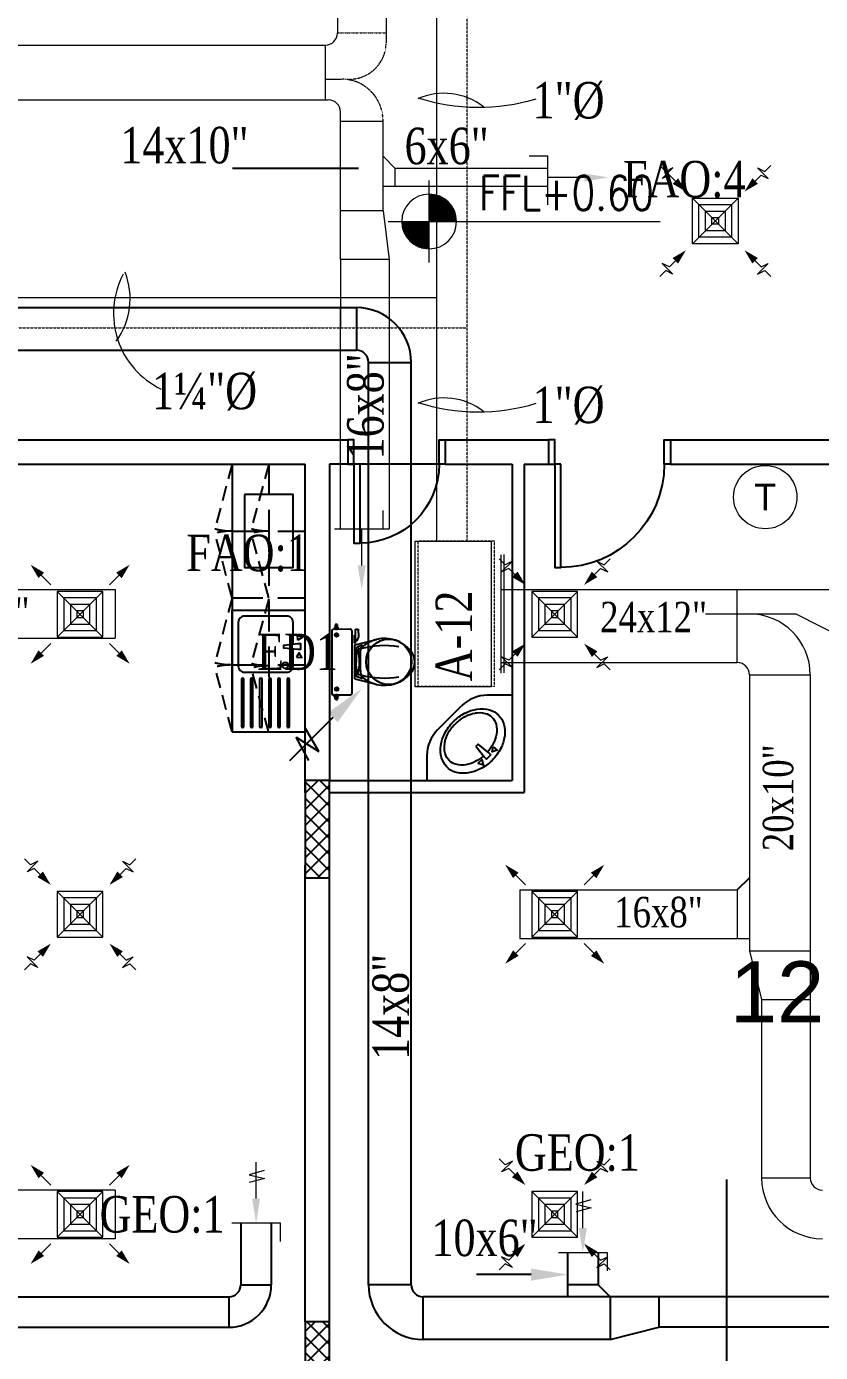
# Model space of a CAD drawing. Extents: x 278386 to 404536, y 8015 to 97114.
# Drawn here: x 343836 to 350361, y 19133 to 30032 of the extents above; entities that cross this region are included whole.
import ezdxf
from ezdxf.enums import TextEntityAlignment as Align

# ---------------------------------------------------------------- set-up
doc = ezdxf.new("R2010")
doc.units = 0
doc.header["$LTSCALE"] = 2
doc.header["$MEASUREMENT"] = 0
for name, pattern in [('1-BLOCK-A_FLOOR PLAN$0$HIDDEN', [0.375, 0.25, -0.125]), ('DASHDOT', [1, 0.5, -0.25, 0, -0.25]), ('HIDDEN', [0.375, 0.25, -0.125])]:
    doc.linetypes.add(name, pattern=pattern)
doc.layers.get('0').update_dxf_attribs({"color": 1})
for name, color, linetype, lineweight in [('-D', 2, 'Continuous', 13), ('-DT', 4, 'Continuous', 13), ('1-BLOCK-A_FLOOR PLAN$0$LEVEL', 1, 'Continuous', 13), ('ac duct1', 50, 'Continuous', 13), ('fresh air', 6, 'Continuous', 13)]:
    doc.layers.add(name, color=color, linetype=linetype, lineweight=lineweight)
for name, color, linetype in [('1-BLOCK-A_FLOOR PLAN$0$COL-HAT', 1, 'Continuous'), ('1-BLOCK-A_FLOOR PLAN$0$COLUMN', 1, 'Continuous'), ('1-BLOCK-A_FLOOR PLAN$0$DOOR', 1, 'Continuous'), ('1-BLOCK-A_FLOOR PLAN$0$EL', 1, 'Continuous'), ('1-BLOCK-A_FLOOR PLAN$0$FIXT KIT', 1, 'Continuous'), ('1-BLOCK-A_FLOOR PLAN$0$Hidden', 1, '1-BLOCK-A_FLOOR PLAN$0$HIDDEN'), ('1-BLOCK-A_FLOOR PLAN$0$KITCHEN', 1, 'Continuous'), ('1-BLOCK-A_FLOOR PLAN$0$SANFIX', 1, 'Continuous'), ('1-BLOCK-A_FLOOR PLAN$0$TEXT-REF.', 1, 'Continuous'), ('1-BLOCK-A_FLOOR PLAN$0$WALL', 1, 'Continuous'), ('ex text', 93, 'Continuous'), ('ext', 93, 'Continuous')]:
    doc.layers.add(name, color=color, linetype=linetype)
doc.styles.add('1-BLOCK-A_FLOOR PLAN$0$ARIAL', font='arial.ttf', dxfattribs={"width": 0.8})
doc.styles.add('1-BLOCK-A_FLOOR PLAN$0$RomanS', font='romans.shx')
doc.styles.add('DIMTEXT', font='romans.shx', dxfattribs={"width": 0.75})
doc.styles.add('IBA', font='romantic.ttf', dxfattribs={"width": 0.8, "height": 0.3})
doc.styles.add('manohar', font='romantic.ttf', dxfattribs={"width": 0.8, "height": 0.25})
doc.styles.add('T2', font='TXT', dxfattribs={"height": 2.5})
doc.dimstyles.new('LEADER', dxfattribs={"dimscale": 0.2, "dimtxt": 1.8, "dimasz": 2, "dimexe": 2, "dimexo": 1.5, "dimgap": 1, "dimtad": 1, "dimlfac": 100, "dimzin": 13, "dimdsep": 46, "dimtxsty": 'DIMTEXT', "dimcen": 1.5, "dimdle": 2, "dimclrd": 4, "dimclre": 256, "dimclrt": 4, "dimadec": 0, "dimazin": 0, "dimtfac": 1, "dimtix": 1, "dimtmove": 2, "dimatfit": 0, "dimfxl": 2, "dimtolj": 1, "dimtzin": 13, "dimarcsym": 0})

# ---------------------------------------------------------------- blocks, each defined once
blk = doc.blocks.new('SA')
at = {"color": 7}
blk.add_line((-3, 0), (0, 0), dxfattribs=at)
blk.add_solid([(-3, -0.33), (-3, 0.33), (-5, 0)], dxfattribs=at)
blk = doc.blocks.new('A$C364C0CB1')
at = {"layer": '-DT'}
blk.add_lwpolyline([(-0.224, 0), (0.175, 0), (0.175, 0.152)], dxfattribs=at)
at = {"layer": '-DT', "xscale": 0.1000000000000014, "yscale": 0.1000000000000014, "zscale": 0.1000000000000014, "rotation": 90}
blk.add_blockref('SA', (0, 0), dxfattribs=at)
blk = doc.blocks.new('RA')
for p, q in [((-2, 0), (-5, 0)), ((-4.32, -0.67), (-3.95, 0.58)), ((-3.95, 0.58), (-3.66, -0.68)), ((-3.66, -0.68), (-3.32, 0.56))]:
    blk.add_line(p, q)
blk.add_solid([(-2, 0.33), (-2, -0.33), (0, 0)])
blk = doc.blocks.new('A$C5D7019D5')
at = {"layer": '-DT'}
blk.add_lwpolyline([(-0.199, 0), (0.199, 0), (0.199, 0.152)], dxfattribs=at)
at = {"layer": '-DT', "xscale": 0.1000000000000014, "yscale": 0.1000000000000014, "zscale": 0.1000000000000014, "rotation": 90}
blk.add_blockref('RA', (0, 0), dxfattribs=at)
blk = doc.blocks.new('CR')
at = {"layer": 'ext'}
for p, q in [((2.739, 2.723), (4.861, 4.845)), ((3.91, 4.834), (4.527, 3.692)), ((3.433, 4.383), (4.071, 3.261)), ((4.527, 3.692), (3.433, 4.383))]:
    blk.add_line(p, q, dxfattribs=at)
blk.add_circle((0, 0), 1.109, dxfattribs=at)
blk.add_solid([(2.975, 2.488), (2.504, 2.959), (1.325, 1.309)], dxfattribs=at)
blk = doc.blocks.new('1-BLOCK-A_FLOOR PLAN$0$A-WC')
at = {"layer": '1-BLOCK-A_FLOOR PLAN$0$SANFIX', "color": 8, "linetype": 'Continuous'}
for p, q in [((0.246, 0), (-0.246, 0)), ((-0.248, -0.036), (-0.301, -0.036)), ((-0.29, -0.026), (-0.271, -0.026)), ((-0.29, -0.045), (-0.29, -0.026)), ((-0.271, -0.045), (-0.29, -0.045)), ((-0.271, -0.022), (-0.261, -0.022)), ((-0.271, -0.05), (-0.271, -0.022)), ((-0.261, -0.05), (-0.271, -0.05)), ((-0.261, -0.022), (-0.261, -0.05)), ((-0.256, -0.01), (-0.256, -0.144)), ((-0.194, -0.038), (-0.229, -0.038)), ((-0.212, -0.056), (-0.212, -0.021)), ((0.195, -0.038), (0.23, -0.038)), ((0.212, -0.056), (0.212, -0.021)), ((0.249, -0.036), (0.302, -0.036)), ((0.256, -0.144), (0.256, -0.01)), ((0.261, -0.022), (0.261, -0.05)), ((0.272, -0.022), (0.261, -0.022)), ((0.261, -0.05), (0.272, -0.05)), ((0.272, -0.05), (0.272, -0.022)), ((0.29, -0.026), (0.272, -0.026)), ((0.272, -0.045), (0.29, -0.045)), ((0.29, -0.045), (0.29, -0.026)), ((-0.241, -0.159), (0.241, -0.159)), ((-0.175, -0.35), (-0.134, -0.184)), ((-0.131, -0.181), (0, -0.181)), ((-0.131, -0.24), (-0.115, -0.198)), ((-0.105, -0.192), (0, -0.192)), ((-0.101, -0.228), (-0.101, -0.206)), ((-0.101, -0.206), (-0.057, -0.206)), ((-0.067, -0.206), (-0.067, -0.224)), ((-0.057, -0.206), (-0.057, -0.223)), ((0, -0.181), (0.132, -0.181)), ((0.106, -0.192), (0, -0.192)), ((0.102, -0.206), (0.058, -0.206)), ((0.058, -0.206), (0.058, -0.222)), ((0.068, -0.206), (0.068, -0.223)), ((0.102, -0.226), (0.102, -0.206)), ((0.132, -0.24), (0.115, -0.198)), ((0.135, -0.184), (0.176, -0.35)), ((0.147, -0.179), (0.209, -0.179)), ((0.147, -0.179), (0.147, -0.186)), ((0.147, -0.186), (0.256, -0.186)), ((0.163, -0.194), (0.163, -0.186)), ((0.197, -0.208), (0.163, -0.194)), ((0.209, -0.186), (0.209, -0.179)), ((0.256, -0.186), (0.256, -0.208)), ((-0.117, -0.236), (-0.134, -0.259)), ((-0.057, -0.211), (-0.035, -0.211)), ((-0.035, -0.211), (-0.035, -0.216)), ((-0.035, -0.216), (0.036, -0.216)), ((0.058, -0.211), (0.036, -0.211)), ((0.036, -0.211), (0.036, -0.216)), ((0.134, -0.259), (0.116, -0.233)), ((0.256, -0.208), (0.197, -0.208))]:
    blk.add_line(p, q, dxfattribs=at)
for centre in [(-0.212, -0.038), (0.212, -0.038)]:
    blk.add_circle(centre, 0.0141, dxfattribs=at)
for centre, radius, start, end in [((-0.246, -0.01), 0.0101, 90, 180), ((0.246, -0.01), 0.0101, 0, 90), ((-0.241, -0.144), 0.0151, 180, 270), ((-0.131, -0.184), 0.00303, 90, 165.9466), ((-0.105, -0.202), 0.0101, 90, 158.4986), ((0.106, -0.202), 0.0101, 21.5014, 90), ((0.132, -0.184), 0.00303, 14.0534, 90), ((0.241, -0.144), 0.0151, 270, 0), ((0.082, -0.414), 0.265, 148.9077, 165.9465), ((0.244, -0.512), 0.454, 146.1571, 148.9077), ((0.58, -0.415), 0.706, 164.6366, 188.9578), ((-0.101, -0.248), 0.0202, 96.9358, 142.58), ((0.009, -1.155), 0.934, 84.3005, 96.9358), ((0.1, -0.246), 0.0202, 37.7817, 84.3005), ((-0.578, -0.415), 0.706, 351.0468, 15.5336), ((-0.243, -0.512), 0.454, 31.0923, 33.8429), ((-0.081, -0.414), 0.265, 14.0535, 31.0923), ((0.082, -0.414), 0.265, 165.9465, 230.8792), ((-0.081, -0.414), 0.265, 309.1208, 14.0535), ((0, -0.514), 0.136, 230.8791, 309.1209)]:
    blk.add_arc(centre, radius, start, end, dxfattribs=at)
blk = doc.blocks.new('1-BLOCK-A_FLOOR PLAN$0$Lib23')
at = {"color": 9}
for points in [[(0.072, 0.086), (0.029, 0.089), (0.049, 0.05)], [(0.175, -0.012), (0.063, -0.025), (0.038, -0.025), (0.038, 0.025), (0.063, 0.025), (0.175, 0.012)], [(0.061, -0.053), (0.064, -0.096), (0.025, -0.076)]]:
    blk.add_lwpolyline(points, close=True, dxfattribs=at)
blk.add_lwpolyline([(0.076, -0.024, 0.054069), (0.089, -0.099, 0.082314), (0.126, -0.177, 0.106842), (0.187, -0.233, 0.13438), (0.25, -0.25, 0.13438)], format="xyb", dxfattribs=at)
for centre, radius, start, end in [((0.259, 0.067), 0.242, 118.9112, 143.1301), ((0.286, 0.065), 0.195, 120.6142, 145.008), ((0.225, 0.129), 0.171, 90, 118.9112), ((0.25, 0.125), 0.125, 90, 120.6142), ((0.225, 0.129), 0.171, 61.0888, 90), ((0.25, 0.125), 0.125, 59.3858, 90), ((0.191, 0.067), 0.242, 36.8699, 61.0888), ((0.214, 0.065), 0.195, 34.992, 59.3858), ((0.399, 0), 0.399, 162.7421, 180), ((0.313, 0.026), 0.309, 143.1301, 162.7421), ((0.342, 0.026), 0.263, 145.008, 163.8305), ((0.158, 0.026), 0.263, 16.1695, 34.992), ((0.137, 0.026), 0.309, 17.2579, 36.8699), ((0.051, 0), 0.399, 0, 17.2579), ((0.399, 0), 0.399, 180, 197.2579), ((0.431, 0), 0.356, 163.8305, 176.2102), ((0.069, 0), 0.356, 360, 16.1695), ((0.158, -0.016), 0.268, 343.8305, 3.4791), ((0.051, 0), 0.399, 342.7421, 0), ((0.135, -0.01), 0.291, 325.008, 343.8305), ((0.313, -0.026), 0.309, 197.2579, 216.8699), ((0.273, -0.057), 0.259, 216.8699, 241.0888), ((0.191, -0.067), 0.242, 298.9112, 323.1301), ((0.214, -0.065), 0.195, 300.6142, 325.008), ((0.137, -0.026), 0.309, 323.1301, 342.7421), ((0.214, -0.165), 0.136, 241.0888, 274.7817), ((0.225, -0.129), 0.171, 270, 298.9112), ((0.25, -0.125), 0.125, 270, 300.6142)]:
    blk.add_arc(centre, radius, start, end, dxfattribs=at)
blk = doc.blocks.new('1-BLOCK-A_FLOOR PLAN$0$20d100l')
at = {"color": 8}
for points in [[(0.1, 0.2), (0.05, 0.2), (0.05, 1.05), (0.1, 1.05), (0.1, 0.2)], [(0, 0.2), (0.05, 0.2), (0.05, 0), (0, 0)], [(1, 0.2), (0.95, 0.2), (0.95, 0), (1, 0)]]:
    blk.add_lwpolyline(points, dxfattribs=at)
blk.add_arc((0.1, 0.2), 0.85, 0, 90, dxfattribs=at)
blk = doc.blocks.new('1-BLOCK-A_FLOOR PLAN$0$20d80l')
at = {"color": 8}
blk.add_line((0.8, 0.2), (0, 0.2), dxfattribs=at)
for points in [[(0.1, 0.2), (0.05, 0.2), (0.05, 0.85), (0.1, 0.85), (0.1, 0.2)], [(0, 0.2), (0.05, 0.2), (0.05, 0), (0, 0)], [(0.8, 0.2), (0.75, 0.2), (0.75, 0), (0.8, 0)]]:
    blk.add_lwpolyline(points, dxfattribs=at)
blk.add_arc((0.1, 0.2), 0.65, 0, 90, dxfattribs=at)
blk = doc.blocks.new('1-BLOCK-A_FLOOR PLAN$0$ZA_TARGT')
at = {"color": 8}
for p, q in [((0, 0.75), (0, -0.75)), ((-0.433, 0.25), (0, 0.25)), ((-0.42, 0.271), (0, 0.271)), ((-0.406, 0.292), (0, 0.292)), ((-0.39, 0.313), (0, 0.313)), ((-0.373, 0.333), (0, 0.333)), ((-0.353, 0.354), (0, 0.354)), ((-0.331, 0.375), (0, 0.375)), ((-0.305, 0.396), (0, 0.396)), ((-0.276, 0.417), (0, 0.417)), ((-0.242, 0.438), (0, 0.438)), ((-0.2, 0.458), (0, 0.458)), ((-0.143, 0.479), (0, 0.479)), ((-0.75, 0), (0.75, 0)), ((-0.5, 0.021), (0, 0.021)), ((-0.498, 0.042), (0, 0.042)), ((-0.496, 0.063), (0, 0.063)), ((-0.493, 0.083), (0, 0.083)), ((-0.489, 0.104), (0, 0.104)), ((-0.484, 0.125), (0, 0.125)), ((-0.478, 0.146), (0, 0.146)), ((-0.471, 0.167), (0, 0.167)), ((-0.464, 0.188), (0, 0.188)), ((-0.455, 0.208), (0, 0.208)), ((-0.444, 0.229), (0, 0.229)), ((0, 0), (0.5, 0)), ((0, 0), (0.5, 0)), ((0.5, -0.021), (0, -0.021)), ((0.498, -0.042), (0, -0.042)), ((0.496, -0.063), (0, -0.063)), ((0.493, -0.083), (0, -0.083)), ((0.489, -0.104), (0, -0.104)), ((0.484, -0.125), (0, -0.125)), ((0.478, -0.146), (0, -0.146)), ((0.471, -0.167), (0, -0.167)), ((0.464, -0.188), (0, -0.188)), ((0.455, -0.208), (0, -0.208)), ((0.444, -0.229), (0, -0.229)), ((0.433, -0.25), (0, -0.25)), ((0.42, -0.271), (0, -0.271)), ((0.406, -0.292), (0, -0.292)), ((0.39, -0.313), (0, -0.313)), ((0.373, -0.333), (0, -0.333)), ((0.353, -0.354), (0, -0.354)), ((0.331, -0.375), (0, -0.375)), ((0.305, -0.396), (0, -0.396)), ((0.276, -0.417), (0, -0.417)), ((0.242, -0.438), (0, -0.438)), ((0.2, -0.458), (0, -0.458)), ((0.143, -0.479), (0, -0.479))]:
    blk.add_line(p, q, dxfattribs=at)
blk.add_circle((0, 0), 0.5, dxfattribs=at)
blk = doc.blocks.new('1-BLOCK-A_FLOOR PLAN$0$sk-s-100')
at = {"color": 8}
for p, q in [((1, 0), (0, 0)), ((0, -0.6), (0, 0)), ((1, -0.6), (1, 0)), ((1, -0.6), (0, -0.6))]:
    blk.add_line(p, q, dxfattribs=at)
blk.add_lwpolyline([(0.279, -0.1), (0.1, -0.1, 0.414214), (0.05, -0.15), (0.05, -0.5, 0.414214), (0.1, -0.55), (0.46, -0.55, 0.414214), (0.51, -0.5), (0.51, -0.15, 0.414214), (0.46, -0.1), (0.321, -0.1)], format="xyb", dxfattribs=at)
for points in [[(0.247, -0.061), (0.204, -0.064), (0.224, -0.025)], [(0.275, -0.062), (0.275, -0.038), (0.325, -0.038), (0.325, -0.062), (0.312, -0.175), (0.288, -0.175)], [(0.386, -0.072), (0.389, -0.029), (0.35, -0.049)]]:
    blk.add_lwpolyline(points, close=True, dxfattribs=at)
for points in [[(0.955, -0.13), (0.57, -0.13, 1), (0.57, -0.15), (0.955, -0.15, 1)], [(0.955, -0.205), (0.57, -0.205, 1), (0.57, -0.225), (0.955, -0.225, 1)], [(0.955, -0.28), (0.57, -0.28, 1), (0.57, -0.3), (0.955, -0.3, 1)], [(0.955, -0.355), (0.57, -0.355, 1), (0.57, -0.375), (0.955, -0.375, 1)], [(0.955, -0.43), (0.57, -0.43, 1), (0.57, -0.45), (0.955, -0.45, 1)], [(0.955, -0.505), (0.57, -0.505, 1), (0.57, -0.525), (0.955, -0.525, 1)]]:
    blk.add_lwpolyline(points, format="xyb", close=True, dxfattribs=at)
blk.add_circle((0.455, -0.165), 0.025, dxfattribs=at)
blk = doc.blocks.new('1-BLOCK-A_FLOOR PLAN', base_point=(138.43, 17.087))
at = {"layer": '1-BLOCK-A_FLOOR PLAN$0$COL-HAT'}
h = blk.add_hatch(dxfattribs=at)
h.set_pattern_fill('ANSI37', color=8, scale=0.75, style=0)
h.set_pattern_definition([(45, (-200, -4), (-0.06629126, 0.06629126), []), (135, (-200, -4), (-0.06629126, -0.06629126), [])])
h.paths.add_polyline_path([(82.4, 30.6), (82.2, 30.6), (82.2, 29.8), (82.4, 29.8)])
h = blk.add_hatch(dxfattribs=at)
h.set_pattern_fill('ANSI37', color=8, scale=0.75, style=0)
h.set_pattern_definition([(45, (-200, -4.05), (-0.06629126, 0.06629126), []), (135, (-200, -4.05), (-0.06629126, -0.06629126), [])])
h.paths.add_polyline_path([(82.4, 26.15), (82.2, 26.15), (82.2, 25.55), (82.4, 25.55)])
at = {"layer": '1-BLOCK-A_FLOOR PLAN$0$COLUMN', "color": 8}
for points in [[(82.2, 29.8), (82.4, 29.8), (82.4, 30.6), (82.2, 30.6)], [(82.2, 25.55), (82.4, 25.55), (82.4, 26.15), (82.2, 26.15)]]:
    blk.add_lwpolyline(points, close=True, dxfattribs=at)
at = {"layer": '1-BLOCK-A_FLOOR PLAN$0$EL', "color": 8, "linetype": '1-BLOCK-A_FLOOR PLAN$0$HIDDEN', "ltscale": 0.25}
for points in [[(81.6, 33.2), (81.457, 32.669, 0.065901), (81.6, 32.65)], [(81.9, 33.2), (81.757, 32.669, 0.065901), (81.9, 32.65)], [(81.6, 32.1), (81.457, 32.631, -0.065901), (81.6, 32.65)], [(81.9, 32.1), (81.757, 32.631, -0.065901), (81.9, 32.65)], [(81.6, 32.1), (81.457, 31.569, 0.065901), (81.6, 31.55)], [(81.9, 32.093), (81.757, 31.562, 0.065901), (81.9, 31.543)], [(81.6, 31), (81.457, 31.531, -0.065901), (81.6, 31.55)], [(81.9, 30.993), (81.757, 31.524, -0.065901), (81.9, 31.543)]]:
    blk.add_lwpolyline(points, format="xyb", dxfattribs=at)
at = {"layer": '1-BLOCK-A_FLOOR PLAN$0$FIXT KIT', "color": 8}
blk.add_lwpolyline([(81.7, 32.95), (81.7, 32.35), (82.1, 32.35), (82.1, 32.95)], close=True, dxfattribs=at)
at = {"layer": '1-BLOCK-A_FLOOR PLAN$0$Hidden', "color": 8, "ltscale": 0.5}
for p, q in [((81.6, 32.65), (82.2, 32.65)), ((81.6, 32.1), (82.2, 32.1)), ((81.6, 31.55), (82.2, 31.55))]:
    blk.add_line(p, q, dxfattribs=at)
at = {"layer": '1-BLOCK-A_FLOOR PLAN$0$KITCHEN', "color": 8}
for p, q in [((81.6, 33.2), (81.6, 31)), ((81.6, 31), (82.2, 31))]:
    blk.add_line(p, q, dxfattribs=at)
at = {"layer": '1-BLOCK-A_FLOOR PLAN$0$KITCHEN', "color": 8, "linetype": '1-BLOCK-A_FLOOR PLAN$0$HIDDEN', "ltscale": 0.5}
blk.add_line((81.9, 33.2), (81.9, 31), dxfattribs=at)
at = {"layer": '1-BLOCK-A_FLOOR PLAN$0$LEVEL', "color": 8, "linetype": 'Continuous'}
blk.add_line((83.556, 35.194), (85.117, 35.194), dxfattribs=at)
at = {"layer": '1-BLOCK-A_FLOOR PLAN$0$SANFIX', "color": 8, "linetype": 'Continuous'}
for p, q in [((83.9, 31.3), (83.696, 31.3)), ((83.288, 31.016), (83.484, 31.212)), ((83.2, 30.804), (83.2, 30.6))]:
    blk.add_line(p, q, dxfattribs=at)
for centre, start, end in [((83.696, 31), 90, 135), ((83.5, 30.804, 0), 135, 180)]:
    blk.add_arc(centre, 0.3, start, end, dxfattribs=at)
at = {"layer": '1-BLOCK-A_FLOOR PLAN$0$WALL', "color": 8}
for p, q in [((77.6, 33.4), (82.55, 33.4)), ((82.55, 33.4), (82.55, 33.2)), ((83.35, 33.4), (84.2, 33.4)), ((83.35, 33.4), (83.35, 33.2)), ((84.2, 33.4), (84.2, 33.2)), ((85.2, 33.4), (85.2, 33.2)), ((77.6, 33.2), (82.2, 33.2)), ((82.2, 30.5), (82.2, 33.2)), ((82.4, 33.2), (82.4, 30.6)), ((82.55, 33.2), (82.4, 33.2)), ((83.35, 33.2), (83.9, 33.2)), ((83.9, 33.2), (83.9, 30.6)), ((84, 33.2), (84, 30.5)), ((84, 33.2), (84.2, 33.2)), ((85.2, 33.2), (89.8, 33.2)), ((82.4, 30.6), (83.9, 30.6)), ((82.4, 30.5), (84, 30.5)), ((82.2, 26.15), (82.2, 29.9)), ((82.4, 26.15), (82.4, 29.9))]:
    blk.add_line(p, q, dxfattribs=at)
blk.add_lwpolyline([(85.2, 33.4), (88.8, 33.4)], dxfattribs=at)
at = {"layer": '1-BLOCK-A_FLOOR PLAN$0$DOOR', "color": 8, "xscale": -1, "rotation": 180}
for name, p in [('1-BLOCK-A_FLOOR PLAN$0$20d80l', (82.55, 33.4)), ('1-BLOCK-A_FLOOR PLAN$0$20d100l', (84.2, 33.4))]:
    blk.add_blockref(name, p, dxfattribs=at)
at = {"layer": '1-BLOCK-A_FLOOR PLAN$0$FIXT KIT', "color": 8, "rotation": 270}
blk.add_blockref('1-BLOCK-A_FLOOR PLAN$0$sk-s-100', (82.2, 32), dxfattribs=at)
at = {"layer": '1-BLOCK-A_FLOOR PLAN$0$LEVEL', "color": 8, "linetype": 'Continuous', "xscale": -0.4499999999999318, "yscale": 0.4499999999999318, "zscale": 0.45, "rotation": 180}
blk.add_blockref('1-BLOCK-A_FLOOR PLAN$0$ZA_TARGT', (83.218, 35.194), dxfattribs=at)
at = {"layer": '1-BLOCK-A_FLOOR PLAN$0$SANFIX', "color": 8, "xscale": 1.050228427499862, "yscale": 1.050228427499862, "zscale": 1.050228427499862, "rotation": 90.08631398346554}
blk.add_blockref('1-BLOCK-A_FLOOR PLAN$0$A-WC', (82.418, 31.573), dxfattribs=at)
at = {"layer": '1-BLOCK-A_FLOOR PLAN$0$SANFIX', "color": 8, "linetype": 'Continuous', "xscale": -1, "rotation": 315.0000000850069}
blk.add_blockref('1-BLOCK-A_FLOOR PLAN$0$Lib23', (83.735, 30.765), dxfattribs=at)
at = {"layer": '1-BLOCK-A_FLOOR PLAN$0$LEVEL', "color": 8, "style": '1-BLOCK-A_FLOOR PLAN$0$RomanS', "width": 0.8}
blk.add_text('FFL+0.60', height=0.2812, dxfattribs=at).set_placement((84.346, 35.429), align=Align.MIDDLE)
at = {"layer": '1-BLOCK-A_FLOOR PLAN$0$TEXT-REF.', "color": 8, "style": '1-BLOCK-A_FLOOR PLAN$0$ARIAL'}
blk.add_text('12', height=0.5, dxfattribs=at).set_placement((86.077, 28.613), align=Align.CENTER)
blk = doc.blocks.new('A$C51B27907')
blk.add_blockref('1-BLOCK-A_FLOOR PLAN', (123.971, 2.307))
blk = doc.blocks.new('A$C429252BE')
at = {"layer": 'ex text', "color": 7}
blk.add_line((0, 0), (0.45, 0), dxfattribs=at)
blk.add_solid([(0, -0.05), (0, 0.05), (-0.3, 0)], dxfattribs=at)
blk = doc.blocks.new('T')
blk.add_circle((0, 0), 2.369)
at = {"style": 'T2'}
blk.add_text('T', height=2, dxfattribs=at).set_placement((0, 0), align=Align.MIDDLE)
blk = doc.blocks.new('G R 12')
at = {"layer": '-DT', "color": 7}
for p, q in [((-0.426, 0.426), (-0.38, 0.38)), ((-0.426, 0.426), (-0.38, 0.38)), ((-0.407, 0.326), (-0.324, 0.408)), ((-0.407, 0.326), (-0.324, 0.408)), ((-0.324, 0.408), (-0.38, 0.38)), ((-0.324, 0.408), (-0.38, 0.38)), ((0.407, 0.326), (0.324, 0.408)), ((0.324, 0.408), (0.38, 0.38)), ((0.407, 0.326), (0.324, 0.408)), ((0.324, 0.408), (0.38, 0.38)), ((0.426, 0.426), (0.38, 0.38)), ((0.426, 0.426), (0.38, 0.38)), ((-0.352, 0.352), (-0.407, 0.326)), ((-0.352, 0.352), (-0.407, 0.326)), ((-0.352, 0.352), (-0.306, 0.306)), ((-0.352, 0.352), (-0.306, 0.306)), ((0.352, 0.352), (0.306, 0.306)), ((0.352, 0.352), (0.306, 0.306)), ((0.352, 0.352), (0.407, 0.326)), ((0.352, 0.352), (0.407, 0.326)), ((-0.426, -0.426), (-0.38, -0.38)), ((-0.426, -0.426), (-0.38, -0.38)), ((-0.352, -0.352), (-0.407, -0.326)), ((-0.407, -0.326), (-0.324, -0.408)), ((-0.352, -0.352), (-0.407, -0.326)), ((-0.407, -0.326), (-0.324, -0.408)), ((-0.324, -0.408), (-0.38, -0.38)), ((-0.324, -0.408), (-0.38, -0.38)), ((-0.352, -0.352), (-0.306, -0.306)), ((-0.352, -0.352), (-0.306, -0.306)), ((0.352, -0.352), (0.306, -0.306)), ((0.352, -0.352), (0.306, -0.306)), ((0.407, -0.326), (0.324, -0.408)), ((0.407, -0.326), (0.324, -0.408)), ((0.324, -0.408), (0.38, -0.38)), ((0.324, -0.408), (0.38, -0.38)), ((0.352, -0.352), (0.407, -0.326)), ((0.352, -0.352), (0.407, -0.326)), ((0.426, -0.426), (0.38, -0.38)), ((0.426, -0.426), (0.38, -0.38))]:
    blk.add_line(p, q, dxfattribs=at)
at = {"layer": '-DT', "color": 1}
for p, q in [((-0.175, 0.175), (0.175, -0.175)), ((-0.175, -0.175), (0.175, 0.175)), ((-0.175, 0.175), (0.175, -0.175)), ((-0.175, -0.175), (0.175, 0.175))]:
    blk.add_line(p, q, dxfattribs=at)
at = {"layer": '-DT', "color": 7}
for points in [[(-0.225, 0.225, 0, 0.06, 0), (-0.306, 0.306, 0.06, 0.06, 0)], [(-0.225, 0.225, 0, 0.06, 0), (-0.306, 0.306, 0.06, 0.06, 0)], [(0.225, 0.225, 0, 0.06, 0), (0.306, 0.306, 0.06, 0.06, 0)], [(0.225, 0.225, 0, 0.06, 0), (0.306, 0.306, 0.06, 0.06, 0)], [(-0.225, -0.225, 0, 0.06, 0), (-0.306, -0.306, 0.06, 0.06, 0)], [(-0.225, -0.225, 0, 0.06, 0), (-0.306, -0.306, 0.06, 0.06, 0)], [(0.225, -0.225, 0, 0.06, 0), (0.306, -0.306, 0.06, 0.06, 0)], [(0.225, -0.225, 0, 0.06, 0), (0.306, -0.306, 0.06, 0.06, 0)]]:
    blk.add_lwpolyline(points, format="xyseb", dxfattribs=at)
blk.add_lwpolyline([(-0.175, -0.175), (0.175, -0.175), (0.175, 0.175), (-0.175, 0.175)], close=True, dxfattribs=at)
blk.add_lwpolyline([(-0.175, -0.175), (0.175, -0.175), (0.175, 0.175), (-0.175, 0.175)], close=True, dxfattribs=at)
at = {"layer": '-DT', "color": 1}
for points in [[(-0.125, -0.125), (0.125, -0.125), (0.125, 0.125), (-0.125, 0.125)], [(-0.125, -0.125), (0.125, -0.125), (0.125, 0.125), (-0.125, 0.125)], [(-0.075, -0.075), (0.075, -0.075), (0.075, 0.075), (-0.075, 0.075)], [(-0.075, -0.075), (0.075, -0.075), (0.075, 0.075), (-0.075, 0.075)], [(-0.025, -0.025), (0.025, -0.025), (0.025, 0.025), (-0.025, 0.025)], [(-0.025, -0.025), (0.025, -0.025), (0.025, 0.025), (-0.025, 0.025)]]:
    blk.add_lwpolyline(points, close=True, dxfattribs=at)
blk = doc.blocks.new('G S 14')
at = {"layer": '-DT', "color": 7}
for p, q in [((-0.345, 0.345), (-0.225, 0.225)), ((0.225, 0.225), (0.345, 0.345)), ((-0.345, -0.345), (-0.225, -0.225)), ((0.225, -0.225), (0.345, -0.345))]:
    blk.add_line(p, q, dxfattribs=at)
at = {"layer": '-DT', "color": 1}
for p, q in [((-0.175, 0.175), (0.175, -0.175)), ((-0.175, -0.175), (0.175, 0.175))]:
    blk.add_line(p, q, dxfattribs=at)
at = {"layer": '-DT', "color": 7}
for points in [[(-0.38, 0.38, 0, 0.06, 0), (-0.298, 0.298, 0.06, 0.06, 0)], [(0.38, 0.38, 0, 0.06, 0), (0.298, 0.298, 0.06, 0.06, 0)], [(-0.38, -0.38, 0, 0.06, 0), (-0.298, -0.298, 0.06, 0.06, 0)], [(0.38, -0.38, 0, 0.06, 0), (0.298, -0.298, 0.06, 0.06, 0)]]:
    blk.add_lwpolyline(points, format="xyseb", dxfattribs=at)
blk.add_lwpolyline([(-0.175, -0.175), (0.175, -0.175), (0.175, 0.175), (-0.175, 0.175)], close=True, dxfattribs=at)
at = {"layer": '-DT', "color": 1}
for points in [[(-0.125, -0.125), (0.125, -0.125), (0.125, 0.125), (-0.125, 0.125)], [(-0.075, -0.075), (0.075, -0.075), (0.075, 0.075), (-0.075, 0.075)], [(-0.025, -0.025), (0.025, -0.025), (0.025, 0.025), (-0.025, 0.025)]]:
    blk.add_lwpolyline(points, close=True, dxfattribs=at)

msp = doc.modelspace()

# ---------------------------------------------------------------- linework, layer by layer
at = {"layer": '-D'}
msp.add_lwpolyline([(347029, 24603), (347029, 25802), (347655, 25802), (347655, 24603)], close=True, dxfattribs=at)
at = {"layer": '-DT'}
for p, q in [((347208, 25802, 0), (347208, 31063, 0)), ((315331, 27805), (347208, 27805)), ((347733, 25690, 0), (347733, 24716, 0))]:
    msp.add_line(p, q, dxfattribs=at)
at = {"layer": '-DT', "linetype": 'HIDDEN', "ltscale": 0.6}
for p, q in [((347458, 25802, 0), (347458, 31063, 0)), ((315246, 27556), (347458, 27556))]:
    msp.add_line(p, q, dxfattribs=at)
at = {"layer": '-DT', "linetype": 'Continuous', "ltscale": 0.6}
msp.add_line((347759, 25692, 0), (347759, 24719, 0), dxfattribs=at)
at = {"layer": '-DT', "linetype": 'HIDDEN', "ltscale": 0.6}
msp.add_lwpolyline([(347054, 24606), (347054, 25805), (347680, 25805), (347680, 24606)], close=True, dxfattribs=at)
at = {"layer": '-DT', "color": 6, "linetype": 'Continuous', "ltscale": 0.3}
for centre, start, end in [((346291, 29979), 270, 360), ((346316, 29329), 0, 90)]:
    msp.add_arc(centre, 100, start, end, dxfattribs=at)
at = {"layer": '-DT', "color": 6, "linetype": 'DASHDOT', "ltscale": 0.3}
for centre, radius, start, end in [((346491, 29899), 300, 270, 0), ((346426, 29259), 340, 0, 90)]:
    msp.add_arc(centre, radius, start, end, dxfattribs=at)
at = {"layer": '-DT'}
for centre, radius, start, end in [((347266, 28946), 537, 52.5742, 113.5666), ((347550, 31003), 1635, 252.2518, 286.8872), ((344098, 27795), 590, 323.6183, 21.5086), ((345241, 27674), 690, 152.2871, 244.3072), ((347266, 26442), 537, 52.5742, 113.5666), ((347550, 28499), 1635, 252.2518, 286.8872)]:
    msp.add_arc(centre, radius, start, end, dxfattribs=at)
at = {"linetype": 'Continuous'}
msp.add_line((349677, 22935, 0), (349777, 23035, 0), dxfattribs=at)
at = {"layer": 'ac duct1'}
for p, q in [((340133, 25403), (344564, 25403)), ((344564, 25403), (344564, 25003)), ((347733, 25403, 0), (352164, 25403, 0)), ((349677, 24803, 0), (349677, 25403, 0)), ((349415, 25203, 0), (349777, 25203, 0)), ((349777, 25203, 0), (350158, 25203, 0)), ((350158, 25203, 0), (350554, 25003, 0)), ((342849, 25003), (344564, 25003)), ((347733, 24803, 0), (349677, 24803, 0)), ((349777, 24703, 0), (349777, 22435, 0)), ((349777, 24703, 0), (350277, 24703, 0)), ((350277, 24703, 0), (350277, 20568, 0)), ((349677, 22935, 0), (349777, 23035, 0)), ((347889, 22935, 0), (349677, 22935, 0)), ((347889, 22935, 0), (347889, 22535, 0)), ((349677, 22935, 0), (349677, 22535, 0)), ((347889, 22535, 0), (349777, 22535, 0)), ((349777, 22435, 0), (350277, 22435, 0)), ((349777, 22435, 0), (349877, 22035, 0)), ((349877, 22035, 0), (349877, 20568, 0)), ((349877, 22035, 0), (350277, 22035, 0)), ((349877, 20568, 0), (350277, 20568, 0)), ((344564, 20468, 0), (342777, 20468)), ((344564, 20468, 0), (344564, 20068, 0)), ((344564, 20068, 0), (342777, 20068))]:
    msp.add_line(p, q, dxfattribs=at)
for centre, radius, start, end in [((349777, 24703, 0), 500, 0, 90), ((349677, 24703, 0), 100, 0, 90), ((350377, 20568, 0), 500, 180, 270), ((350377, 20568, 0), 100, 180, 270)]:
    msp.add_arc(centre, radius, start, end, dxfattribs=at)
at = {"layer": 'ext', "linetype": 'Continuous'}
for p, q in [((335777, 27721), (346547, 27721)), ((346547, 27721), (346547, 27371)), ((339652, 27371), (346547, 27371)), ((346647, 19690), (346647, 27271)), ((346647, 27271), (346997, 27271)), ((346997, 19690), (346997, 27271)), ((345598, 20198), (345598, 19690)), ((345848, 20198), (345848, 19690)), ((348283, 19956), (348283, 19590)), ((348533, 19956), (348533, 19690)), ((345598, 19690), (345848, 19690)), ((346997, 19690), (346647, 19690)), ((348533, 19690), (348283, 19690)), ((348533, 19690), (348633, 19590)), ((339392, 19590), (345498, 19590)), ((345498, 19590), (345498, 19340)), ((352888, 19590), (347097, 19590)), ((347097, 19240), (347097, 19590)), ((348633, 19590), (348633, 19240)), ((349033, 19590), (349033, 19340)), ((341671, 19340), (345498, 19340)), ((348633, 19240), (349033, 19340)), ((352888, 19340), (349033, 19340)), ((348633, 19240), (347097, 19240))]:
    msp.add_line(p, q, dxfattribs=at)
for centre, radius, start, end in [((346547, 27271), 450, 360, 90), ((346547, 27271), 100, 360, 90), ((345498, 19690), 100, 270, 0), ((345498, 19690), 350, 270, 0), ((347097, 19690), 450, 180, 270), ((347097, 19690), 100, 180, 270)]:
    msp.add_arc(centre, radius, start, end, dxfattribs=at)
at = {"layer": 'fresh air', "color": 6, "linetype": 'Continuous', "ltscale": 0.3}
for p, q in [((346391, 31241), (346391, 29979)), ((346791, 31241), (346791, 29899)), ((339811, 29879), (345635, 29879)), ((345635, 29879), (346291, 29879)), ((340411, 29429), (346316, 29429)), ((346416, 28116), (346416, 29329)), ((346766, 28516), (346766, 29259)), ((346866, 28866), (346766, 28966)), ((348119, 28866), (346866, 28866)), ((346866, 28716), (346866, 28866)), ((348119, 28716), (346766, 28716)), ((346766, 28516), (346416, 28516)), ((346766, 28516), (346816, 28116)), ((346816, 28116), (346416, 28116)), ((346416, 28116), (346416, 27558)), ((346816, 28116), (346816, 25902)), ((346416, 25902), (346416, 27721))]:
    msp.add_line(p, q, dxfattribs=at)
at = {"layer": 'fresh air', "color": 6, "linetype": 'DASHDOT', "ltscale": 0.3}
msp.add_line((346391, 29979), (346791, 29979), dxfattribs=at)
at = {"layer": 'fresh air'}
for p, q in [((346291, 29879), (346291, 29429)), ((346291, 29599), (346426, 29599)), ((346416, 29254), (346766, 29254))]:
    msp.add_line(p, q, dxfattribs=at)
at = {"layer": 'fresh air', "linetype": 'Continuous'}
msp.add_line((346766, 25902), (346816, 25902), dxfattribs=at)

# ---------------------------------------------------------------- block references
at = {"layer": '-DT'}
for name, p, xscale, yscale, zscale, rotation in [('A$C364C0CB1', (348119, 28791), 1000, 1000, 1000, 90), ('CR', (346814, 24810), 168.0000000000064, 168.0000000000064, 168.0000000000064, 180), ('A$C5D7019D5', (345723, 20198), -1000, 1000, 1000, 180), ('A$C5D7019D5', (348408, 19956), -1000, 1000, 1000, 180)]:
    msp.add_blockref(name, p, dxfattribs=dict(at, xscale=xscale, yscale=yscale, zscale=zscale, rotation=rotation))
for name, p, xscale, yscale, zscale in [('G R 12', (349496, 28434), -1071.580694820796, 1071.580694820767, 1071.58069482077), ('T', (349907, 26164, 0), 110.0000000000136, 110.0000000000136, 110.0000000000136), ('A$C364C0CB1', (346591, 25902), 1000, 1000, 1000), ('G S 14', (344277, 25201), 1071.428571428584, 1071.428571428584, 1071.428571428584), ('G R 12', (348177, 25201, 0), 1071.580694820767, 1071.580694820767, 1071.580694820767), ('G R 12', (344277, 22735, 0), 1071.580694820767, 1071.580694820767, 1071.580694820767), ('G S 14', (348177, 22735, 0), 1071.428571428584, 1071.428571428584, 1071.428571428584), ('G R 12', (348177, 20268, 0), 1071.580694820767, 1071.580694820767, 1071.580694820767), ('G S 14', (344277, 20268, 0), 1071.428571428584, 1071.428571428584, 1071.428571428584)]:
    msp.add_blockref(name, p, dxfattribs=dict(at, xscale=xscale, yscale=yscale, zscale=zscale))
at = {"layer": 'ex text', "linetype": 'Continuous', "xscale": 1000, "yscale": 1000, "zscale": 1000, "rotation": 180}
msp.add_blockref('A$C429252BE', (347983, 19773), dxfattribs=at)
at = {"layer": 'ext', "linetype": 'Continuous', "xscale": 1000, "yscale": 1000, "zscale": 1000}
msp.add_blockref('A$C51B27907', (278386, 8015), dxfattribs=at)

# ---------------------------------------------------------------- texts
at = {"layer": '-DT', "style": 'IBA', "width": 0.8}
for s, p in [('1"%%C', (347995, 29276)), ('1¼"%%C', (344868, 26886)), ('1"%%C', (347995, 26772))]:
    msp.add_text(s, height=300, dxfattribs=at).set_placement(p)
msp.add_text('A-12', height=300, rotation=90, dxfattribs=at).set_placement((347498, 24650))
at = {"layer": 'ac duct1', "style": 'manohar', "width": 0.8}
for s, p in [('16x8"', (343134, 25091)), ('24x12"', (348550, 25053)), ('16x8"', (348666, 22628))]:
    msp.add_text(s, height=250, dxfattribs=at).set_placement(p)
msp.add_text('20x10"', height=250, rotation=90, dxfattribs=at).set_placement((350137, 23253))
at = {"layer": 'ex text', "color": 7, "style": 'IBA', "width": 0.8}
for s, p in [('14x10"', (344607, 28907)), ('6x6"', (346943, 28900)), ('10x6"', (347164, 19925))]:
    msp.add_text(s, height=300, dxfattribs=at).set_placement(p)
at = {"layer": 'ex text', "color": 151, "style": 'IBA', "width": 0.8}
msp.add_text('FAO:4', height=300, dxfattribs=at).set_placement((348738, 28627))
at = {"layer": 'ex text', "color": 7, "style": 'IBA', "width": 0.8}
for s, p in [('16x8"', (346771, 26473)), ('14x8"', (346979, 21537))]:
    msp.add_text(s, height=300, rotation=90, dxfattribs=at).set_placement(p)
at = {"layer": 'ex text', "color": 140, "style": 'IBA', "width": 0.8}
msp.add_text('FAO:1', height=300, dxfattribs=at).set_placement((345149, 25555))
at = {"layer": 'ex text', "color": 125, "style": 'IBA', "width": 0.8}
msp.add_text('ED1', height=300, dxfattribs=at).set_placement((345731, 24742))
at = {"layer": 'ex text', "color": 45, "style": 'IBA', "width": 0.8}
for p in [(347850, 20627), (344437, 20119)]:
    msp.add_text('GEO:1', height=300, dxfattribs=at).set_placement(p)

# ---------------------------------------------------------------- leaders
at = {"layer": '-DT'}
for points in [[(346565, 28864), (345530, 28864)], [(349588, 20554), (349588, 17589)]]:
    msp.add_leader(points, dimstyle='LEADER', override={"dimgap": 1, "dimtad": 0}, dxfattribs=at)

doc.saveas('drawing.dxf')
